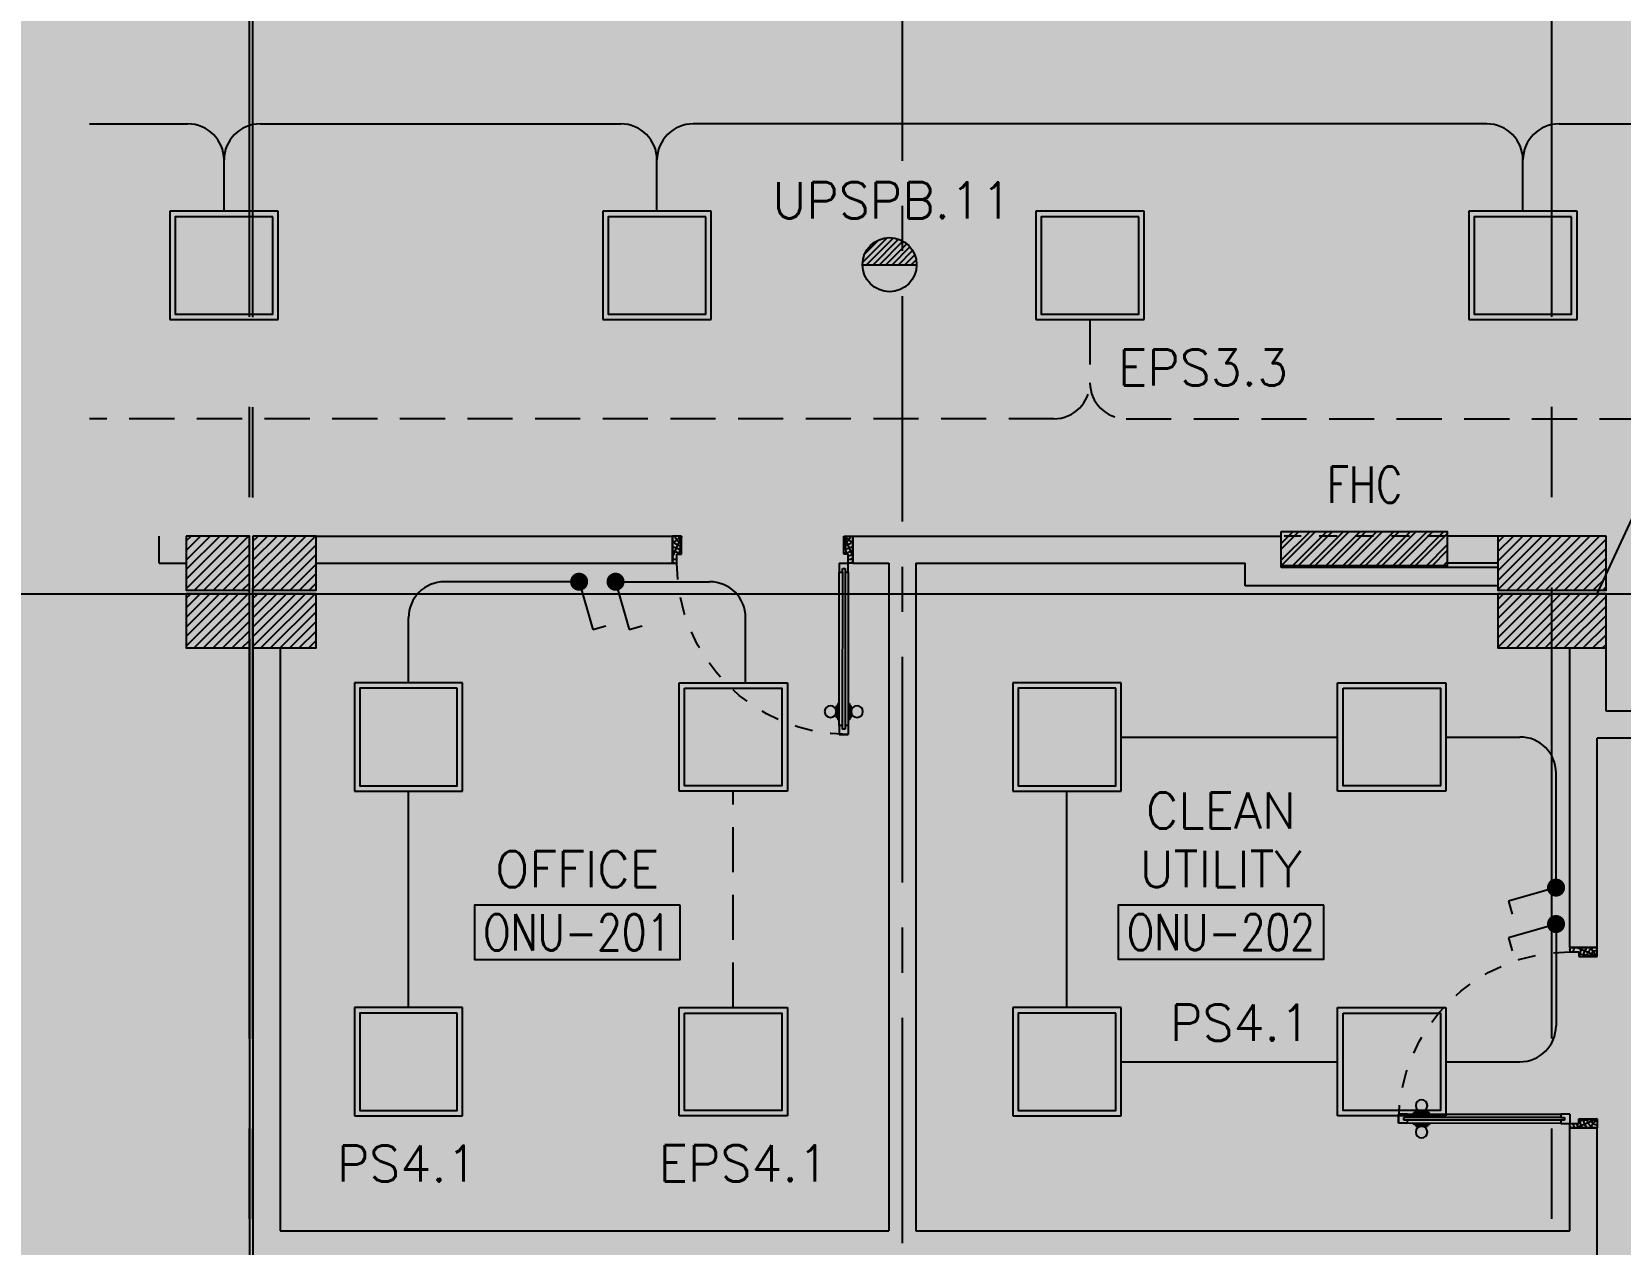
# Model space of a CAD drawing. Extents: x 0 to 92.9, y -1.3 to 78.2.
# Drawn here: x 6.78 to 15.58, y 29.53 to 36.25 of the extents above; entities that cross this region are included whole.
import ezdxf
from ezdxf.enums import TextEntityAlignment as Align

# ---------------------------------------------------------------- set-up
doc = ezdxf.new("R2010")
doc.units = 0
doc.header["$MEASUREMENT"] = 0
for name, pattern in [('CENTER', [2, 1.25, -0.25, 0.25, -0.25]), ('CENTER2', [1.125, 0.75, -0.125, 0.125, -0.125]), ('CENTERX2', [4, 2.5, -0.5, 0.5, -0.5]), ('HIDDEN', [0.375, 0.25, -0.125])]:
    doc.linetypes.add(name, pattern=pattern)
for name, color, linetype in [('AXES', 11, 'CENTERX2'), ('AXES1', 11, 'CENTER'), ('COL', 11, 'CONTINUOUS'), ('DOOR', 11, 'CONTINUOUS'), ('E-CLINE', 2, 'CONTINUOUS'), ('E-HLINE', 2, 'HIDDEN'), ('E-LITE', 4, 'CONTINUOUS'), ('E-SWITCH', 4, 'CONTINUOUS'), ('E-TEXT', 4, 'CONTINUOUS'), ('E-TRXT', 4, 'CONTINUOUS'), ('EJ', 11, 'CONTINUOUS'), ('EL-LITE', 4, 'CONTINUOUS'), ('ELEV', 11, 'CONTINUOUS'), ('FHC', 11, 'CONTINUOUS'), ('HAT', 11, 'CONTINUOUS'), ('RM-BOX', 11, 'CONTINUOUS'), ('RM-NAME', 11, 'CONTINUOUS'), ('RM-NO', 11, 'CONTINUOUS'), ('WALL', 11, 'CONTINUOUS')]:
    doc.layers.add(name, color=color, linetype=linetype)
doc.styles.add('ROMANS', font='ROMANS.shx', dxfattribs={"width": 0.6})
doc.dimstyles.new('DIM-OUT', dxfattribs={"dimscale": 0, "dimtxt": 0.24, "dimasz": 0.08, "dimexe": 0.02, "dimexo": 0.02, "dimgap": 0.05, "dimtad": 1, "dimdec": 0, "dimlfac": 1000, "dimzin": 0, "dimdsep": 46, "dimtxsty": 'ROMANS', "dimblk1": 'ARCHTICK', "dimblk2": 'ARCHTICK', "dimsah": 1, "dimcen": 0.01, "dimdle": 0.08, "dimclrd": 4, "dimclre": 4, "dimclrt": 2, "dimadec": 0, "dimazin": 0, "dimtp": 2, "dimtm": 2, "dimtfac": 0.1142857142857143, "dimtdec": 0, "dimtix": 1, "dimtmove": 2, "dimatfit": 3, "dimldrblk": 'ARCHTICK', "dimfxl": 0, "dimtolj": 1, "dimtzin": 0, "dimarcsym": 0})

# ---------------------------------------------------------------- blocks, each defined once
blk = doc.blocks.new('L42')
at = {"layer": 'E-LITE'}
for p, q in [((0.2999999999992724, 0.2999999999992724), (-0.2999999999992724, 0.2999999999992724)), ((-0.2999999999992724, 0.2999999999992724), (-0.2999999999992724, -0.2999999999992724)), ((0.2999999999992724, -0.2999999999992724), (0.2999999999992724, 0.2999999999992724)), ((-0.2999999999992724, -0.2999999999992724), (0.2999999999992724, -0.2999999999992724))]:
    blk.add_line(p, q, dxfattribs=at)
at = {"layer": 'E-LITE', "color": 8}
blk.add_lwpolyline([(-0.2700000000004366, 0.2700000000004366), (-0.2700000000004366, -0.2700000000004366), (0.2700000000004366, -0.2700000000004366), (0.2700000000004366, 0.2700000000004366)], close=True, dxfattribs=at)
blk = doc.blocks.new('RM1')
at = {"layer": 'RM-BOX'}
blk.add_lwpolyline([(569.8908462408872, -200), (-569.890846240829, -200), (-569.8908462407999, -500), (569.8908462407999, -500)], close=True, dxfattribs=at)
at = {"layer": 'RM-NAME', "style": 'ROMANS'}
for tag, p in [('ROOMNAME1', (-5.820766091346741e-11, 323.8095238095266)), ('ROOMNAME2', (0, 0))]:
    blk.add_attdef(tag, text='', height=200, dxfattribs=at).set_placement(p, align=Align.MIDDLE)
at = {"layer": 'RM-NO', "style": 'ROMANS', "width": 0.8}
blk.add_attdef('ROOMNO', text='', height=200, dxfattribs=at).set_placement((0, -350), align=Align.MIDDLE)
blk = doc.blocks.new('C7')
at = {"layer": 'HAT'}
h = blk.add_hatch(dxfattribs=at)
h.set_pattern_fill('ANSI31', color=256, scale=300, style=0)
h.set_pattern_definition([(45, (-248876.1822811714, -51411.00533739352), (-26.51650429449553, 26.51650429449553), [])])
h.paths.add_polyline_path([(350.0000000000291, 299.9999999999709), (250.0000000001455, 299.9999999999709), (-5.820766091346741e-11, 300), (0, 0), (350, -7.275957614183426e-12)])
at = {"layer": 'COL'}
blk.add_lwpolyline([(-2.91038304567337e-11, 300), (-5.820766091346741e-11, 0), (350, 0), (350.0000000000291, 300)], close=True, dxfattribs=at)
blk = doc.blocks.new('C5')
at = {"layer": 'HAT', "linetype": 'ByBlock'}
h = blk.add_hatch(dxfattribs=at)
h.set_pattern_fill('ANSI31', color=256, scale=300, style=0)
h.set_pattern_definition([(45, (-223356.1822811712, -51411.00533739349), (-26.51650429449553, 26.51650429449553), [])])
h.paths.add_polyline_path([(300.0000000001455, 300.0000000000218), (0, 300.0000000000146), (0, 1.455191522836685e-11), (300.0000000001164, 3.637978807091713e-11)])
h.paths.add_polyline_path([(599.9999999999709, 300.0000000000073), (300.0000000001455, 300.0000000000073), (300.0000000000873, 4.365574568510056e-11), (600, 6.548361852765083e-11)])
at = {"layer": 'COL'}
blk.add_lwpolyline([(600, 300.0000000000509), (0, 300.0000000000218), (0, 2.91038304567337e-11), (600, 5.820766091346741e-11)], close=True, dxfattribs=at)
blk = doc.blocks.new('D1000')
at = {"layer": 'DOOR', "color": 7, "linetype": 'ByBlock'}
for p, q in [((0, 0), (-150, 0)), ((-150, 0), (-150, -25)), ((-150, 0), (0, 0)), ((0, -50), (-113.7099299924448, 0)), ((0, -50), (-40.1457343158545, 0)), ((0, -50), (0, 0)), ((-1049.994220409368, -25.1743907785567), (-1099.994220409368, -25.1743907785567)), ((-1099.994220409368, -75.1743907785567), (-1099.994220409368, -25.1743907785567)), ((-1099.994220409368, -25.1743907785567), (-1099.994220409368, -75.1743907785567)), ((-1049.994220409368, -75.1743907785567), (-1099.994220409397, -75.17439077803283)), ((-1049.994220409368, -42.1743907785276), (-1069.994220409368, -42.1743907785276)), ((-1069.994220409368, -42.1743907785567), (-1069.994220409368, -58.1743907785567)), ((-1049.994220409368, -58.1743907785567), (-1069.994220409368, -58.1743907785567)), ((-1049.994220409368, -25.1743907785567), (-1049.994220409368, -42.1743907785276)), ((-1049.994220409368, -58.1743907785567), (-1049.994220409368, -75.1743907785567)), ((-927.6366776307696, -17.97439077851595), (-1017.63667763077, -17.97439077851595)), ((-1017.63667763077, -25.1743907785567), (-1017.63667763077, -17.97439077851595)), ((-1017.63667763077, -75.1743907785567), (-1017.63667763077, -82.37439077859744)), ((-927.6366776307696, -82.37439077859744), (-1017.63667763077, -82.37439077859744)), ((-1005.036677630764, -8.974390778515954), (-940.2366776307754, -8.974390778515954)), ((-1005.036677630764, -17.97439077851595), (-1005.036677630764, -8.974390778515954)), ((-1005.036677630764, -17.97439077851595), (-940.2366776307754, -17.97439077851595)), ((-1005.036677630764, -82.37439077859744), (-940.2366776307754, -82.37439077859744)), ((-1005.036677630764, -82.37439077859744), (-1005.036677630764, -91.37439077859744)), ((-940.2366776307754, -17.97439077851595), (-940.2366776307754, -8.974390778515954)), ((-940.2366776307754, -82.37439077859744), (-940.2366776307754, -91.37439077859744)), ((-927.6366776307696, -25.1743907785567), (-927.6366776307696, -17.97439077851595)), ((-927.6366776307696, -75.1743907785567), (-927.6366776307696, -82.37439077859744)), ((-200, -42), (-200, -25)), ((-200, -25), (-150, -25)), ((-180, -42), (-200, -42)), ((-200, -75), (-200, -58)), ((-200, -58), (-180, -58)), ((-150, -75), (-200, -75)), ((-180, -58), (-180, -42)), ((-150, -75), (-150, -25)), ((-150, -25), (-100, -25)), ((-100, -25), (-100, -50)), ((0, -50), (-100, -36.64271395650576)), ((-100, -50), (0, -50)), ((-1005.036677630764, -91.37439077859744), (-940.2366776307754, -91.37439077859744)), ((0, -950), (-113.7099299924448, -1000)), ((-100, -975), (-100, -950)), ((0, -950), (-100, -963.3572860434942)), ((-100, -950), (0, -950)), ((0, -950), (-40.1457343158545, -1000)), ((0, -950), (0, -1000)), ((-150, -975), (-100, -975)), ((-150, -1000), (-150, -975)), ((-150, -1000), (0, -1000)), ((0, -1000), (-150, -1000))]:
    blk.add_line(p, q, dxfattribs=at)
at = {"layer": 'DOOR', "linetype": 'ByBlock'}
for p, q in [((-200, -25), (-1049.994220409368, -25.1743907785567)), ((-200, -42), (-1049.994220409368, -42.1743907785276)), ((-200, -58), (-1049.994220409368, -58.1743907785567)), ((-1049.994220409368, -75.1743907785567), (-200, -75))]:
    blk.add_line(p, q, dxfattribs=at)
at = {"layer": 'DOOR', "color": 7, "linetype": 'ByBlock'}
for centre in [(-972.6366776307696, 23.35655343646067), (-972.6366776307696, -123.7053349935159)]:
    blk.add_circle(centre, 32.39999999998526, dxfattribs=at)
for centre, radius, start, end in [((0, -50), 134.4019578127773, 158.1598493927677, 169.2800236452233), ((0, -50), 74.40195781277725, 137.7764264164989, 180), ((0, -50), 54.40195781277725, 113.2073828916783, 180), ((0, -50), 154.4019578127773, 161.1052885493303, 166.2857707774695), ((0, -50), 114.4019578127773, 154.0838418822192, 167.37742587102), ((0, -50), 94.40195781277725, 148.0181880332501, 180), ((0, -50), 34.40195781277725, 90, 180), ((0, -50), 14.40195781277725, 90, 180), ((0, -950), 94.40195781277725, 180, 211.9818119667498), ((0, -950), 74.40195781277725, 180, 222.2235735835011), ((0, -950), 54.40195781277725, 180, 246.7926171083217), ((0, -950), 34.40195781277725, 180, 270), ((0, -950), 14.40195781277725, 180, 270), ((0, -950), 154.4019578127773, 193.7142292225305, 198.8947114506697), ((0, -950), 134.4019578127773, 190.7199763547767, 201.8401506072323)]:
    blk.add_arc(centre, radius, start, end, dxfattribs=at)
at = {"layer": 'DOOR', "linetype": 'HIDDEN', "ltscale": 0.5}
blk.add_arc((-149.4480923587253, -24.45375900973158), 950.5464012146837, 180.0434372933824, 269.9667328389054, dxfattribs=at)
blk = doc.blocks.new('EL')
at = {"layer": 'EL-LITE'}
h = blk.add_hatch(dxfattribs=at)
h.set_pattern_fill('ANSI31', color=4, scale=0.2, style=0)
h.set_pattern_definition([(45, (587.0711971008716, 567.7771360437059), (-0.01767766952966369, 0.01767766952966369), [])])
h.paths.add_polyline_path([(0.1499999999999771, 0, 1), (-0.1499999999999771, 0)])
at = {"layer": 'EL-LITE', "color": 4}
blk.add_line((-0.1499999999999773, 0), (0.1499999999999773, 0), dxfattribs=at)
blk.add_circle((0, 0), 0.1499999999999771, dxfattribs=at)

msp = doc.modelspace()

# ---------------------------------------------------------------- hatches: boundary and pattern name
at = {"layer": 'FHC', "linetype": 'ByBlock', "ltscale": 0.3}
h = msp.add_hatch(dxfattribs=at)
h.set_pattern_fill('ANSI32', color=11, scale=0.175, style=0)
h.set_pattern_definition([(45, (-218.4927164256223, 2.241601967107272), (-0.04640388251536718, 0.04640388251536719), []), (45, (-218.4617805039888, 2.241601967107272), (-0.04640388251536718, 0.04640388251536719), [])])
h.paths.add_polyline_path([(14.62346585556224, 33.29260730450187), (14.62346585556224, 33.4826073045042), (13.70346585554944, 33.4826073045042), (13.70346585554944, 33.29260730450187)])
h.paths.add_polyline_path([(13.4908572423592, 32.87148357908154), (13.4908572423592, 33.29231691241148), (13.75335724237084, 33.29231691241148), (13.75335724237084, 32.87148357908154)], flags=9)

# ---------------------------------------------------------------- linework, layer by layer
at = {"layer": 'AXES'}
for p, q in [((15.20346585556399, -1.326686339467415), (15.20346585556399, 77.4859887876737)), ((15.20346585556399, -1.326686339467402), (15.20346585556399, 77.48598878767372)), ((7.983465855562827, -1.326686339467415), (7.983465855562827, 77.13598878767516)), ((8.00346585555235, -1.32873631016264), (8.00346585555235, 77.13393881697266)), ((1.021813970422954, 33.13760730451031), (24.20346585556399, 33.13760730451031))]:
    msp.add_line(p, q, dxfattribs=at)
at = {"layer": 'AXES1'}
msp.add_line((11.60346585555817, 5.53760730450449), (11.60346585555817, 64.3576073045042), dxfattribs=at)
at = {"layer": 'E-CLINE', "color": 4, "linetype": 'ByBlock'}
for p, q in [((7.096984387942939, 35.74197155567526), (7.642954122260562, 35.74197155567526)), ((8.042954122283845, 35.74197155567526), (10.04295412225474, 35.74197155567526)), ((14.8429541222722, 35.74197155567526), (10.44295412227802, 35.74197155567526)), ((15.24295412226638, 35.74197155567526), (17.24295412226638, 35.74197155567526)), ((7.842954122272204, 35.25760730450565), (7.842954122272204, 35.54197155566362)), ((10.24295412226638, 35.25760730450565), (10.24295412226638, 35.54197155566362)), ((15.04295412226929, 35.25760730450565), (15.04295412226929, 35.54197155566362))]:
    msp.add_line(p, q, dxfattribs=at)
at = {"layer": 'E-CLINE', "color": 4}
for p, q in [((12.8156158534257, 32.3438883889612), (14.01561585342279, 32.3438883889612)), ((8.865615853428608, 30.8438883889612), (8.865615853428608, 32.04388838897285)), ((12.51561585343734, 30.8438883889612), (12.51561585343734, 32.04388838897285)), ((12.8156158534257, 30.54388838897285), (14.01561585342279, 30.54388838897285))]:
    msp.add_line(p, q, dxfattribs=at)
at = {"layer": 'E-CLINE', "color": 4, "linetype": 'ByBlock'}
for centre, start, end in [((7.642954122260562, 35.54197155566362), 7.016477563892661e-15, 90), ((8.042954122283845, 35.54197155566362), 90, 180), ((10.04295412225474, 35.54197155566362), 7.016477563892661e-15, 90), ((10.44295412227802, 35.54197155566362), 90, 180), ((14.8429541222722, 35.54197155566362), 0, 90), ((15.24295412226638, 35.54197155566362), 90, 180)]:
    msp.add_arc(centre, 0.2, start, end, dxfattribs=at)
at = {"layer": 'E-HLINE', "color": 4}
for p, q in [((12.64295412227511, 34.65760730449983), (12.64295412227511, 34.30764713940152)), ((12.44295412227802, 34.10764713938988), (7.096984387942939, 34.10764713938988)), ((12.8429541222722, 34.10764713938988), (19.64295412227511, 34.10764713938988)), ((10.66561585343152, 30.8438883889612), (10.66561585343152, 32.04388838897285))]:
    msp.add_line(p, q, dxfattribs=at)
for centre, start, end in [((12.44295412227802, 34.30764713940152), 270, 7.016477563892661e-15), ((12.8429541222722, 34.30764713940152), 180, 270)]:
    msp.add_arc(centre, 0.2, start, end, dxfattribs=at)
at = {"layer": 'E-SWITCH', "color": 4}
for p, q in [((9.81134036500589, 33.20443430212617), (9.06561585344025, 33.20443430212617)), ((9.81134036500589, 33.20443430212617), (9.887066627430613, 32.9400661248219)), ((10.01321136468323, 33.20443430212617), (10.08893762710795, 32.9400661248219)), ((10.03821136469196, 33.20443430212617), (10.53426997186034, 33.20443430212617)), ((8.865615853428608, 32.64388838897867), (8.865615853428608, 33.00443430214364)), ((9.887066627430613, 32.9400661248219), (9.959167039443855, 32.96071874185873)), ((10.08893762710795, 32.9400661248219), (10.16103803910664, 32.96071874185873)), ((10.73426997187198, 32.64388838897867), (10.73426997187198, 33.00443430214364)), ((14.61561585342861, 32.3438883889612), (15.02641881442105, 32.3438883889612)), ((15.22641881441814, 31.50920510936703), (15.22641881441814, 32.14388838897867)), ((15.22641881441814, 31.50920510936703), (14.96205063709931, 31.43347884695686)), ((14.96205063709931, 31.43347884695686), (14.98270325412159, 31.36137843494362)), ((15.22641881441814, 31.30733410968969), (14.96205063709931, 31.23160784727952)), ((15.22641881441814, 31.28233410969551), (15.22641881441814, 30.74388838898449)), ((14.96205063709931, 31.23160784727952), (14.98270325412159, 31.15950743526628)), ((14.61561585342861, 30.54388838897285), (15.02641881442105, 30.54388838897285))]:
    msp.add_line(p, q, dxfattribs=at)
at = {"layer": 'E-SWITCH', "color": 4, "const_width": 0.05}
for points in [[(9.832240900781471, 33.21815172188508, -1), (9.790439829259412, 33.19071688236727, -1)], [(10.03411190045881, 33.21815172188508, -1), (9.992310828936752, 33.19071688236727, -1)], [(15.24013623417704, 31.48830457359145, -1), (15.21270139465923, 31.53010564511351, -1)], [(15.24013623417704, 31.28643357391411, -1), (15.21270139465923, 31.32823464543617, -1)]]:
    msp.add_lwpolyline(points, format="xyb", close=True, dxfattribs=at)
at = {"layer": 'E-SWITCH', "color": 4}
for centre, start, end in [((9.06561585344025, 33.00443430214364), 90, 180), ((10.53426997186034, 33.00443430214364), 0, 90), ((15.02641881442105, 32.14388838897867), 0, 90), ((15.02641881442105, 30.74388838898449), 270, 0)]:
    msp.add_arc(centre, 0.2, start, end, dxfattribs=at)
at = {"layer": 'EJ'}
for p, q in [((7.158536798800924, 33.13760730451031), (82.69346585555468, 33.13760730451031)), ((7.983465855562827, 32.88760730451031), (7.983465855562827, 27.48760730450886))]:
    msp.add_line(p, q, dxfattribs=at)
at = {"layer": 'ELEV', "linetype": 'CENTER2', "const_width": 0.12}
msp.add_lwpolyline([(7.096984387942939, 3.218490077728347), (7.096984387942939, 66.75760730450565)], dxfattribs=at)
at = {"layer": 'FHC', "color": 250, "linetype": 'HIDDEN', "ltscale": 0.25}
msp.add_line((14.61376034351997, 33.45760730451002), (13.71910924160329, 33.45760730451002), dxfattribs=at)
at = {"layer": 'FHC', "linetype": 'ByBlock', "ltscale": 0.3}
msp.add_lwpolyline([(13.70346585554944, 33.4826073045042), (14.62346585556224, 33.4826073045042), (14.62346585556224, 33.29260730450187), (13.70346585554944, 33.29260730450187)], close=True, dxfattribs=at)
at = {"layer": 'WALL'}
for p, q in [((7.483474544002092, 33.30760730450856), (7.483475493019796, 33.45760730450274)), ((8.35346585555817, 33.45760730451002), (10.32846585556399, 33.45760730451002)), ((10.32846585556399, 33.45760730451002), (10.32846585556399, 33.30760730450856)), ((11.32846585556399, 33.45760730451002), (13.70346585556399, 33.45760730451002)), ((11.32846585556399, 33.45760730451002), (11.32846585556399, 33.30760730450856)), ((7.483474544002092, 33.30760730450856), (7.633465855557006, 33.30760730450856)), ((8.35346585555817, 33.30760730450856), (10.32846585556399, 33.30760730450856)), ((11.32846585556399, 33.30760730450856), (11.52846585556108, 33.30760730450856)), ((11.52846585556108, 33.30760730450856), (11.52846585556108, 29.6076073045042)), ((11.67846585555526, 33.30760730450856), (11.67846585555526, 29.6076073045042)), ((11.67846585555526, 33.30760730450856), (13.50346585555235, 33.30760730450856)), ((8.00346585555235, 32.8376073045074), (8.00346585555235, 27.48760730450886)), ((8.15346585556108, 32.8376073045074), (8.15346585556108, 29.6076073045042)), ((15.30346585555526, 31.17760730450391), (15.30346585555526, 32.8376073045074)), ((15.50346585555235, 32.48760730450886), (15.50346585555235, 32.8376073045074)), ((15.75346585555235, 32.48760730450886), (15.50346585555235, 32.48760730450886)), ((15.75346585555235, 32.3376073045074), (15.45346585556399, 32.3376073045074)), ((15.45346585556399, 31.17760730450391), (15.45346585556399, 32.3376073045074)), ((15.30346585555526, 31.17760730450391), (15.45346585556399, 31.17760730450391)), ((15.30346585555526, 30.17760730450391), (15.45346585556399, 30.17760730450391)), ((15.30346585555526, 29.6076073045042), (15.30346585555526, 30.17760730450391)), ((15.45346585556399, 29.45760730450274), (15.45346585556399, 30.17760730450391)), ((8.15346585556108, 29.6076073045042), (11.52846585556108, 29.6076073045042)), ((11.67846585555526, 29.6076073045042), (15.30346585555526, 29.6076073045042))]:
    msp.add_line(p, q, dxfattribs=at)
at = {"layer": 'WALL', "linetype": 'ByBlock'}
for p, q in [((13.70346585556399, 33.28260730450711), (13.70346585556399, 33.45760730451002)), ((14.90346585556108, 33.45760730451002), (14.62346585556224, 33.45760730451002)), ((13.50346585555235, 33.18260730450856), (13.50346585555235, 33.30760730450856)), ((14.90346585556108, 33.28260730450711), (13.70346585556399, 33.28260730450711)), ((14.90346585556108, 33.30760730450856), (14.62346585556224, 33.30760730450856)), ((14.90346585556108, 33.18260730450856), (13.50346585555235, 33.18260730450856))]:
    msp.add_line(p, q, dxfattribs=at)

# ---------------------------------------------------------------- block references
at = {"layer": 'COL', "xscale": 0.001000000003841706, "yscale": 0.000999999996565748, "zscale": 0.001}
for name, p in [('C7', (7.633465855557006, 33.15760730450711)), ('C7', (8.00346585555235, 33.15760730450711)), ('C5', (14.90346585556108, 33.15760730450711)), ('C7', (7.633465855557006, 32.8376073045074)), ('C7', (8.00346585555235, 32.8376073045074)), ('C5', (14.90346585556108, 32.8376073045074))]:
    msp.add_blockref(name, p, dxfattribs=at)
at = {"layer": 'DOOR', "color": 0, "linetype": 'Continuous', "yscale": 0.000999999996565748, "zscale": 0.001}
for p, xscale, rotation in [((11.32846585556399, 33.45760730451002), -0.000999999996565748, 270), ((15.45346585556399, 30.17760730450391), -0.001000000003841706, 180)]:
    msp.add_blockref('D1000', p, dxfattribs=dict(at, xscale=xscale, rotation=rotation))
at = {"layer": 'E-LITE', "color": 4, "rotation": 270}
for p in [(7.842954122272204, 34.95760730451731), (10.24295412226638, 34.95760730451731), (12.64295412227511, 34.95760730451731), (15.04295412226929, 34.95760730451731), (8.865615853428608, 32.34388838896122), (12.51561585343734, 32.34388838896122), (8.865615853428608, 30.54388838897286), (12.51561585343734, 30.54388838897286)]:
    msp.add_blockref('L42', p, dxfattribs=at)
at = {"layer": 'E-LITE'}
msp.add_blockref('EL', (11.53196210066623, 34.9617617403493), dxfattribs=at)
at = {"layer": 'E-LITE', "color": 4, "xscale": -1, "rotation": 90}
for p in [(10.66561585343152, 32.34388838896122), (14.3156158534257, 32.34388838896122), (10.66561585343152, 30.54388838897286), (14.3156158534257, 30.54388838897286)]:
    msp.add_blockref('L42', p, dxfattribs=at)
at = {"layer": 'RM-NO', "xscale": 0.001000000003841706, "yscale": 0.000999999996565748, "zscale": 0.001}
for p, values in [((13.36887666673283, 31.61210774594656), {'ROOMNO': 'ONU-202', 'ROOMNAME2': 'UTILITY', 'ROOMNAME1': 'CLEAN'}), ((9.800807368199457, 31.61130246658286), {'ROOMNO': 'ONU-201', 'ROOMNAME2': 'OFFICE'})]:
    msp.add_blockref('RM1', p, dxfattribs=at).add_auto_attribs(values)

# ---------------------------------------------------------------- texts
at = {"layer": 'E-TEXT', "color": 4, "style": 'ROMANS'}
for s, p in [(' EPS3.3', (12.66112169383268, 34.29163536494889)), ('PS4.1', (13.08714800044254, 30.66074658377013)), ('PS4.1', (8.46849029060104, 29.87944466287445)), ('EPS4.1', (10.25243140509701, 29.88093685732747))]:
    msp.add_text(s, height=0.2, dxfattribs=at).set_placement(p)
at = {"layer": 'E-TRXT', "color": 4, "style": 'ROMANS'}
msp.add_text('UPSPB.11', height=0.2, dxfattribs=at).set_placement((10.88242292344667, 35.21857697156598))
at = {"layer": 'FHC', "style": 'ROMANS', "width": 0.8}
msp.add_text('FHC', height=0.2, dxfattribs=at).set_placement((13.95562479631917, 33.64261248171533))

# ---------------------------------------------------------------- leaders
at = {"layer": 'EJ'}
msp.add_leader([(15.45346585554944, 33.13760730450304), (16.10104607322137, 34.5307146452833), (16.23425344248244, 34.5307146452833)], dimstyle='DIM-OUT', override={"dimscale": 1, "dimasz": 150, "dimgap": 77}, dxfattribs=at)

doc.saveas('drawing.dxf')
